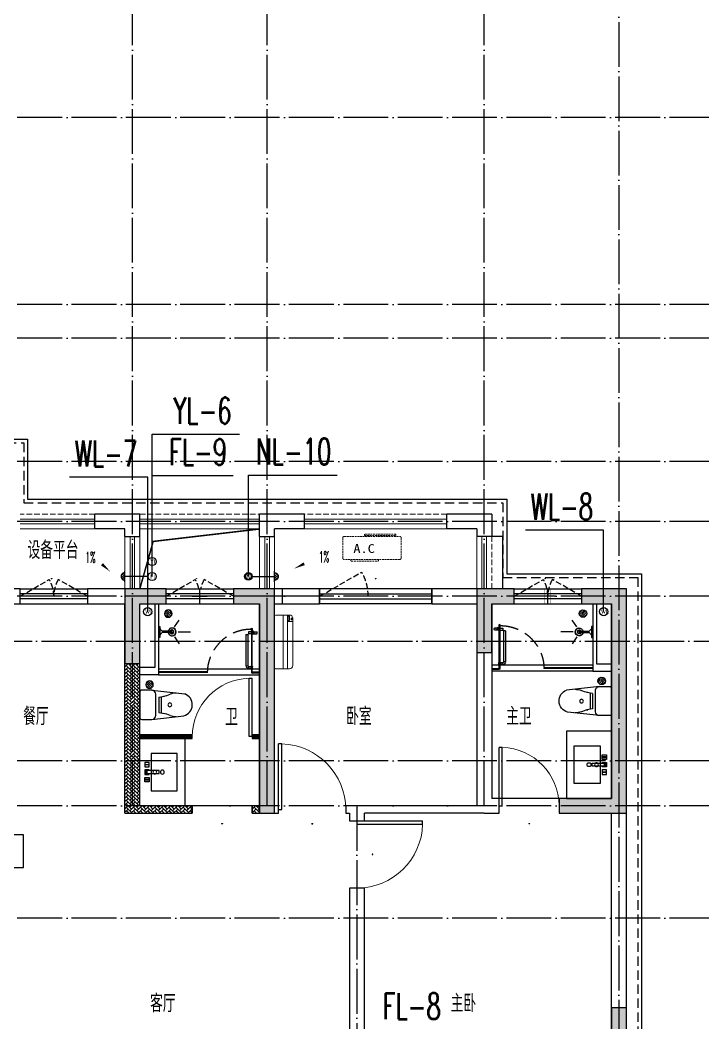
# Model space of a CAD drawing. Extents: x 27938 to 1507990, y 110129 to 923079.
# Drawn here: x 869917 to 879038, y 598848 to 612250 of the extents above; entities that cross this region are included whole.
import ezdxf

# ---------------------------------------------------------------- set-up
doc = ezdxf.new("R2010")
doc.units = 0
doc.header["$LTSCALE"] = 1000
doc.header["$MEASUREMENT"] = 0
for name, pattern in [('DASH', [0.35, 0.25, -0.1]), ('DOTE', [2.42, 2, -0.2, 0.02, -0.2]), ('HIDDEN', [0.375, 0.25, -0.125])]:
    doc.linetypes.add(name, pattern=pattern)
for name, color, linetype in [('COLUMN', 9, 'Continuous'), ('CURTWALL', 4, 'Continuous'), ('DIM_凝结', 150, 'Continuous'), ('DIM_废水', 31, 'Continuous'), ('DIM_污水', 2, 'Continuous'), ('DIM_雨水', 4, 'Continuous'), ('DOTE', 1, 'Continuous'), ('EQUIP_污水', 7, 'Continuous'), ('IP-bath&kitchen-JOHNSON', 4, 'Continuous'), ('LVTRY', 6, 'Continuous'), ('P-bath&kitchen-JOHNSON', 4, 'Continuous'), ('PUB_HATCH', 8, 'Continuous'), ('PUB_TEXT', 4, 'Continuous'), ('VPIPE-中水', 122, 'Continuous'), ('VPIPE-凝结', 150, 'N'), ('VPIPE-废水', 31, 'Continuous'), ('VPIPE-污水', 2, 'W'), ('VPIPE-雨水', 4, 'Y'), ('WALL', 9, 'Continuous'), ('WINDOW', 4, 'Continuous'), ('WINDOW_TEXT', 7, 'Continuous'), ('保温', 6, 'Continuous'), ('机电标识类', 1, 'Continuous'), ('看线', 251, 'Continuous')]:
    doc.layers.add(name, color=color, linetype=linetype)
for name, color, linetype, lineweight in [('平面-排水沟', 86, 'Continuous', 15), ('平面-栏杆', 135, 'Continuous', 15), ('平面-看线', 45, 'Continuous', 15), ('平面-空调室内机', 176, 'Continuous', 9), ('平面-空调预留孔', 173, 'Continuous', 15), ('空调', 76, 'Continuous', 13)]:
    doc.layers.add(name, color=color, linetype=linetype, lineweight=lineweight)
doc.styles.add('_TCH_DIM', font='SIMPLEX.shx', dxfattribs={"width": 0.7, "bigfont": 'GBCBIG.shx'})
doc.styles.add('_TCH_WINDOW', font='SIMPLEX.shx', dxfattribs={"width": 0.7, "height": 3.5, "bigfont": 'GBCBIG.shx'})
doc.styles.add('_TWT_SERIAL', font='SIMPLEX', dxfattribs={"width": 0.8, "height": 3.5, "bigfont": 'HZTXT'})
doc.styles.get("Standard").update_dxf_attribs({"font": 'gbenor.shx', "bigfont": 'gbcbig.shx'})
doc.styles.add('黑体', font='simhei.ttf')
doc.linetypes.add('N', pattern='A,3,-0.2,["N",Standard,S=0.25,R=0,X=-0.1,Y=-0.115],-0.2', length=3.4)
doc.linetypes.add('W', pattern='A,3,-0.2,["W",Standard,S=0.25,R=0,X=-0.1,Y=-0.115],-0.2', length=3.4)
doc.linetypes.add('Y', pattern='A,3,-0.2,["Y",Standard,S=0.25,R=0,X=-0.1,Y=-0.115],-0.2', length=3.4)
pattern_1 = [(45, (0, 0), (0, 47.4157523), [100.584, -33.528]), (135, (23.708, 23.708), (3e-15, 47.4157523), [100.584, -33.528])]
pattern_2 = [(90, (0, 0), (-16.49778, 1e-15), [9.525, -19.05]), (210, (0, 0), (8.24889, -14.2874966), [9.525, -19.05]), (150, (6e-16, 9.525), (-8.24889, -14.2874966), [9.525, -19.05])]

# ---------------------------------------------------------------- blocks, each defined once
blk = doc.blocks.new('rrrrrrrrrrrra')
at = {"color": 0}
for p, q in [((-112, 459), (-112, 324)), ((253, 484), (-87, 484)), ((278, 324), (278, 459)), ((-112, 324), (-64, -103)), ((-59, 271), (224, 271)), ((278, 324), (228, -116)), ((-21, 232), (-34, 154)), ((191, 200), (-26, 200)), ((186, 232), (-21, 232)), ((186, 232), (199, 154))]:
    blk.add_line(p, q, dxfattribs=at)
for centre, radius, start, end in [((-87, 459), 25, 90, 180), ((253, 459), 25, 0, 90), ((-59, 324), 53.3, 180, 270), ((224, 324), 53.3, 270, 0), ((-323, 210), 294, 333.5369, 351.4828), ((488, 210), 294, 188.5172, 206.4631), ((149, -3), 224, 158.5202, 180), ((16, -3), 224, 0, 21.4798), ((84, -64), 153, 195.0773, 340.1181)]:
    blk.add_arc(centre, radius, start, end, dxfattribs=at)
blk = doc.blocks.new('A$C1E0F638F')
at = {"color": 0}
for points in [[(500, 435), (500, 85), (0, 85), (0, 435)], [(270, 30), (230, 30), (230, 195), (270, 195)], [(120, 0), (180, 0), (180, 60), (120, 60)], [(147, 55), (153, 55), (153, 5), (147, 5)], [(230, 30), (270, 30), (270, 10), (230, 10)], [(380, 0), (320, 0), (320, 60), (380, 60)], [(353, 55), (347, 55), (347, 5), (353, 5)]]:
    blk.add_lwpolyline(points, close=True, dxfattribs=at)
blk.add_lwpolyline([(270, 60), (280, 60), (280, 0), (220, 0), (220, 60), (230, 60)], dxfattribs=at)
blk.add_circle((250, 236), 26, dxfattribs=at)
blk = doc.blocks.new('$lvtry$00000171')
at = {"color": 0}
for p, q in [((-74, 11), (-11, 74)), ((-70, -27), (27, 70)), ((-53, -53), (53, 53)), ((-27, -70), (70, 27)), ((11, -74), (74, -11))]:
    blk.add_line(p, q, dxfattribs=at)
blk.add_circle((0, 0), 75, dxfattribs=at)
blk.add_point((0, 0), dxfattribs=at)
blk = doc.blocks.new('135')
blk.add_hatch(color=0).paths.add_polyline_path([(5, 2), (4, -1), (-5, 2), (-4, 5)])
at = {"color": 0}
for p, q in [((-6, 19), (-3, 19)), ((-3, 19), (-6, 19)), ((-6, 3), (5, -2)), ((-6, 3), (-5, 3)), ((-5, 11), (-5, 31)), ((5, 11), (-5, 11)), ((5, 10), (-5, 10)), ((-5, 3), (-4, 6)), ((-4, 6), (5, 2)), ((0, 0), (0, 39)), ((6, 19), (3, 19)), ((3, 19), (6, 19)), ((4, -1), (5, 2)), ((5, 11), (5, 32)), ((4, -1), (6, -2))]:
    blk.add_line(p, q, dxfattribs=at)
for centre, radius, start, end in [((6, 16), 13.5, 151.0147, 204.8403), ((13, 4), 20.5, 163.0924, 182.0012), ((-6, 4), 1, 184.2275, 248.4661), ((-5, 22), 0.5, 335.7643, 151.0147), ((4, 18), 9.42, 155.7643, 171.9773), ((9, 15), 14.6, 166.278, 198.0953), ((14, 4), 19.5, 163.7443, 182.5269), ((-5, 3), 0.5, 181.9385, 247.2597), ((5, 22), 0.5, 29.8425, 204.574), ((-6, 17), 11.7, 10.475, 24.574), ((-6, 15), 12.4, 338.6449, 16.0476), ((29, 7), 24, 172.9439, 199.2318), ((-6, 16), 13.4, 334.9111, 29.8425), ((26, 6), 20.6, 169.1454, 199.9526), ((6, -1), 1.17, 247.4597, 19.9526), ((6, -1), 0.5, 247.4597, 19.2318)]:
    blk.add_arc(centre, radius, start, end, dxfattribs=at)
blk.add_open_spline([(-5, 31), (-4, 31), (-2, 33), (1, 29), (3, 31), (5, 32)], degree=3, knots=[0, 0, 0, 0, 3.066329, 6.218313, 11.124135, 11.124135, 11.124135, 11.124135], dxfattribs=at)
blk = doc.blocks.new('SDFAWERAWER')
at = {"layer": 'LVTRY', "color": 0}
for p, q in [((593941, -1242210), (593784, -1242595)), ((593965, -1242220), (593807, -1242604)), ((593941, -1242210), (593965, -1242220)), ((593988, -1242191), (593978, -1242214)), ((594007, -1242226), (593978, -1242214)), ((594017, -1242203), (593988, -1242191)), ((594016, -1242220), (594027, -1242193)), ((594016, -1242220), (594022, -1242223)), ((594026, -1242204), (594018, -1242222)), ((594018, -1242222), (594021, -1242220)), ((594025, -1242211), (594021, -1242220)), ((594023, -1242221), (594022, -1242223)), ((594022, -1242223), (594024, -1242222)), ((594023, -1242211), (594030, -1242194)), ((594024, -1242221), (594024, -1242222)), ((594025, -1242211), (594031, -1242197)), ((594027, -1242193), (594033, -1242195)), ((594028, -1242234), (594078, -1242255)), ((594030, -1242194), (594031, -1242197)), ((594032, -1242197), (594033, -1242195)), ((594033, -1242195), (594034, -1242197)), ((594034, -1242198), (594034, -1242197)), ((594047, -1242201), (594036, -1242229)), ((594036, -1242229), (594039, -1242230)), ((594037, -1242211), (594088, -1242232)), ((594039, -1242230), (594045, -1242214)), ((594039, -1242230), (594042, -1242228)), ((594042, -1242228), (594051, -1242205)), ((594050, -1242202), (594043, -1242218)), ((594047, -1242201), (594050, -1242202)), ((594050, -1242202), (594051, -1242205)), ((594057, -1242246), (594067, -1242223)), ((593784, -1242595), (593807, -1242604)), ((593803, -1242641), (593813, -1242618)), ((593803, -1242641), (593833, -1242653)), ((593813, -1242618), (593842, -1242630)), ((593842, -1242630), (593833, -1242653)), ((593845, -1242629), (593834, -1242656)), ((593848, -1242630), (593836, -1242657)), ((593845, -1242629), (593842, -1242630)), ((593848, -1242630), (593845, -1242629)), ((593847, -1242662), (593858, -1242634)), ((593850, -1242663), (593861, -1242635)), ((593852, -1242662), (593862, -1242637)), ((593858, -1242634), (593861, -1242635)), ((593861, -1242635), (593862, -1242637)), ((593834, -1242656), (593833, -1242653)), ((593836, -1242657), (593834, -1242656)), ((593847, -1242662), (593850, -1242663))]:
    blk.add_line(p, q, dxfattribs=at)
blk.add_lwpolyline([(593823, -1242717), (594046, -1242174), (594037, -1242170), (593814, -1242713)], close=True, dxfattribs=at)
blk.add_arc((594075, -1242240), 15.3, 281.7932, 33.7019, dxfattribs=at)
for centre, major_axis, start_param, end_param in [((593974, -1242224), (3.93, 9.6), 0, 1.570796), ((593817, -1242608), (13.5, 33.1), 1.570796, 3.141593), ((593817, -1242608), (3.93, 9.6), 1.570796, 3.141593)]:
    blk.add_ellipse(centre, major_axis=major_axis, ratio=1, start_param=start_param, end_param=end_param, dxfattribs=at)
at = {"layer": 'P-bath&kitchen-JOHNSON', "color": 0, "linetype": 'DASH'}
blk.add_arc((593810, -1242714), 586, 67.5369, 157.1325, dxfattribs=at)
at = {"layer": 'LVTRY', "color": 8, "xscale": -1, "rotation": 157.7329157530927}
blk.add_blockref('135', (594045, -1242162), dxfattribs=at)
blk = doc.blocks.new('A$C5DCB2F21')
at = {"layer": 'IP-bath&kitchen-JOHNSON', "color": 0}
for p, q in [((-68, -213), (-158, -275)), ((0, -261), (0, -425)), ((68, -213), (158, -275))]:
    blk.add_line(p, q, dxfattribs=at)
for centre, major_axis, ratio, start_param, end_param in [((0, -179), (-51, 0), 0.990052, -1.36297, 4.504563), ((0, -178), (-26.8, 0), 0.994812, -1.167677, 4.309269)]:
    blk.add_ellipse(centre, major_axis=major_axis, ratio=ratio, start_param=start_param, end_param=end_param, dxfattribs=at)
at = {"layer": 'LVTRY', "color": 0}
for p, q in [((74, 0), (-74, 0)), ((-10, -174), (-10, -49)), ((11, -174), (11, -49))]:
    blk.add_line(p, q, dxfattribs=at)
blk.add_lwpolyline([(74, 0), (74, -16), (-74, -16), (-74, 0)], dxfattribs=at)
for points in [[(-26, -31, -0.364142), (-38, -16, -0.020495)], [(-10, -49, 0.214893), (-26, -31, 7.649644)], [(11, -49, -0.21439), (26, -31, -7.649644)], [(26, -31, 0.364142), (38, -16, 0.020495)]]:
    blk.add_lwpolyline(points, format="xyb", dxfattribs=at)
blk.add_arc((0, -174), 10.5, 180, 0, dxfattribs=at)
for centre, major_axis, ratio, start_param, end_param in [((0, -181), (53.6, 0), 0.987577, 1.76809, 7.656688), ((-12, -165), (0, 1.43), 0.85, -1.570796, 4.712389), ((-12, -189), (0, 1.43), 0.85, 4.712389, 10.995574), ((12, -165), (0, 1.43), 0.85, 4.712389, 10.995574), ((12, -189), (0, 1.43), 0.85, 4.712389, 10.995574)]:
    blk.add_ellipse(centre, major_axis=major_axis, ratio=ratio, start_param=start_param, end_param=end_param, dxfattribs=at)
blk = doc.blocks.new('GDGDRGDGRD')
at = {"layer": 'IP-bath&kitchen-JOHNSON', "color": 0}
for p, q in [((490533, 524228), (491883, 524228)), ((490533, 524193), (491183, 524193)), ((490533, 524183), (491183, 524183)), ((491183, 524183), (491183, 524193)), ((491883, 524183), (491783, 524183)), ((491783, 524173), (491783, 524183)), ((491883, 524173), (491783, 524173)), ((490533, 524148), (491883, 524148))]:
    blk.add_line(p, q, dxfattribs=at)
for points in [[(490533, 525048), (490533, 524148), (490283, 524148)], [(490483, 525048), (490483, 524248), (490283, 524248)]]:
    blk.add_lwpolyline(points, dxfattribs=at)
at = {"layer": 'LVTRY', "color": 0}
blk.add_lwpolyline([(490883, 522448), (490283, 522448), (490283, 523348), (490883, 523348)], close=True, dxfattribs=at)
at = {"layer": 'IP-bath&kitchen-JOHNSON', "color": 8}
for name, p, rotation in [('A$C5DCB2F21', (490533, 524673), 90.008488524447), ('SDFAWERAWER', (-528536, 1449334), 22.25976934310711)]:
    blk.add_blockref(name, p, dxfattribs=dict(at, rotation=rotation))
at = {"layer": 'LVTRY', "color": 8, "xscale": -0.6666666667107826, "yscale": 0.6666666667107826}
for p in [(490663, 524918), (490413, 524018)]:
    blk.add_blockref('$lvtry$00000171', p, dxfattribs=at)
at = {"layer": 'LVTRY', "color": 8, "extrusion": (0, 0, -1), "xscale": -1, "zscale": -1, "rotation": 270}
blk.add_blockref('rrrrrrrrrrrra', (-490766, 523666), dxfattribs=at)
at = {"layer": 'LVTRY', "color": 8, "xscale": -1, "rotation": 270}
blk.add_blockref('A$C1E0F638F', (490347, 522649), dxfattribs=at)
blk = doc.blocks.new('GFDGFSDFGD')
at = {"layer": 'PUB_HATCH'}
for points in [[(464567, 373024), (464017, 373024), (464017, 372024), (464217, 372024), (464217, 372824), (464567, 372824)], [(465467, 373024), (465467, 372824), (465817, 372824), (465817, 370024), (466017, 370024), (466017, 373024)], [(469217, 373024), (468717, 373024), (468717, 372174), (468917, 372174), (468917, 372824), (469217, 372824)], [(470117, 373024), (470117, 372824), (470517, 372824), (470517, 370224), (469817, 370224), (469817, 370024), (470717, 370024), (470717, 373024)], [(470717, 367424), (470517, 367424), (470517, 365524), (470717, 365524)]]:
    blk.add_hatch(color=0, dxfattribs=at).paths.add_polyline_path(points)
at = {"layer": 'COLUMN', "color": 0}
for p, q in [((464567, 373024), (464017, 373024)), ((464017, 373024), (464017, 372024)), ((464567, 372824), (464567, 373024)), ((465467, 373024), (465467, 372824)), ((466017, 373024), (465467, 373024)), ((466017, 370024), (466017, 373024)), ((469217, 373024), (468717, 373024)), ((468717, 373024), (468717, 372174)), ((469217, 372824), (469217, 373024)), ((470117, 373024), (470117, 372824)), ((470717, 373024), (470117, 373024)), ((470717, 370024), (470717, 373024)), ((464217, 372024), (464217, 372824)), ((464217, 372824), (464567, 372824)), ((465467, 372824), (465817, 372824)), ((465817, 372824), (465817, 370024)), ((468917, 372174), (468917, 372824)), ((468917, 372824), (469217, 372824)), ((470117, 372824), (470517, 372824)), ((470517, 372824), (470517, 370224)), ((468717, 372174), (468917, 372174)), ((464017, 372024), (464217, 372024)), ((470517, 370224), (469817, 370224)), ((469817, 370224), (469817, 370024)), ((465817, 370024), (466017, 370024)), ((469817, 370024), (470717, 370024)), ((470717, 367424), (470517, 367424)), ((470517, 367424), (470517, 365524)), ((470717, 365524), (470717, 367424))]:
    blk.add_line(p, q, dxfattribs=at)
blk = doc.blocks.new('GDFGDGRD')
at = {"layer": '保温', "linetype": 'ByBlock', "ltscale": 10}
h = blk.add_hatch(dxfattribs=at)
h.set_pattern_fill('AR-HBONE', color=251, scale=55)
h.set_pattern_definition(pattern_1)
h.paths.add_polyline_path([(431617, 372724), (431817, 372724), (431817, 373474), (431617, 373474)])
h = blk.add_hatch(dxfattribs=at)
h.set_pattern_fill('AR-HBONE', color=251, scale=55)
h.set_pattern_definition(pattern_1)
h.paths.add_polyline_path([(434617, 372724), (434417, 372724), (434416, 373474), (434616, 373474)])
h = blk.add_hatch(dxfattribs=at)
h.set_pattern_fill('AR-HBONE', color=251, scale=55)
h.set_pattern_definition(pattern_1)
h.paths.add_polyline_path([(428967, 372824), (428967, 373024), (428917, 373024), (428917, 372824)])
h = blk.add_hatch(dxfattribs=at)
h.set_pattern_fill('AR-HBONE', color=251, scale=55)
h.set_pattern_definition(pattern_1)
h.paths.add_polyline_path([(429817, 372824), (429817, 373024), (429767, 373024), (429767, 372824)])
h = blk.add_hatch(dxfattribs=at)
h.set_pattern_fill('AR-HBONE', color=251, scale=55)
h.set_pattern_definition(pattern_1)
h.paths.add_polyline_path([(430018, 372424), (430017, 373024), (429817, 373024), (429818, 372424)])
h = blk.add_hatch(dxfattribs=at)
h.set_pattern_fill('AR-HBONE', color=251, scale=55)
h.set_pattern_definition(pattern_1)
h.paths.add_polyline_path([(436215, 372424), (436217, 373024), (436417, 373024), (436415, 372424)])
h = blk.add_hatch(dxfattribs=at)
h.set_pattern_fill('AR-HBONE', color=251, scale=55)
h.set_pattern_definition(pattern_1)
h.paths.add_polyline_path([(436417, 372824), (436417, 373024), (436467, 373024), (436467, 372824)])
h = blk.add_hatch(dxfattribs=at)
h.set_pattern_fill('AR-HBONE', color=251, scale=55)
h.set_pattern_definition(pattern_1)
h.paths.add_polyline_path([(437267, 372824), (437267, 373024), (437317, 373024), (437317, 372824)])
at = {"layer": '保温', "linetype": 'Continuous', "ltscale": 10}
h = blk.add_hatch(dxfattribs=at)
h.set_pattern_fill('HEX', color=251, scale=10, angle=90, style=0)
h.set_pattern_definition(pattern_2)
h.paths.add_polyline_path([(431317, 372074), (431517, 372074), (431517, 372224), (431317, 372224)])
h = blk.add_hatch(dxfattribs=at)
h.set_pattern_fill('HEX', color=251, scale=10, angle=90, style=0)
h.set_pattern_definition(pattern_2)
h.paths.add_polyline_path([(434917, 372074), (434717, 372074), (434716, 372224), (434916, 372224)])
at = {"layer": '保温', "linetype": 'ByBlock', "ltscale": 10}
h = blk.add_hatch(dxfattribs=at)
h.set_pattern_fill('AR-HBONE', color=251, scale=55)
h.set_pattern_definition(pattern_1)
h.paths.add_polyline_path([(427217, 370024), (427217, 372024), (427017, 372024), (427017, 370024)])
h = blk.add_hatch(dxfattribs=at)
h.set_pattern_fill('AR-HBONE', color=251, scale=55)
h.set_pattern_definition(pattern_1)
h.paths.add_polyline_path([(439017, 370024), (439017, 372024), (439217, 372024), (439217, 370024)])
at = {"layer": '保温', "linetype": 'Continuous', "ltscale": 10}
h = blk.add_hatch(dxfattribs=at)
h.set_pattern_fill('HEX', color=251, scale=10, angle=90, style=0)
h.set_pattern_definition(pattern_2)
h.paths.add_polyline_path([(431317, 370824), (431517, 370824), (431517, 370974), (431317, 370974)])
h = blk.add_hatch(dxfattribs=at)
h.set_pattern_fill('HEX', color=251, scale=10, angle=90, style=0)
h.set_pattern_definition(pattern_2)
h.paths.add_polyline_path([(434917, 370824), (434717, 370824), (434716, 370974), (434916, 370974)])
at = {"layer": '保温', "linetype": 'ByBlock', "ltscale": 10}
h = blk.add_hatch(dxfattribs=at)
h.set_pattern_fill('AR-HBONE', color=251, scale=55)
h.set_pattern_definition(pattern_1)
h.paths.add_polyline_path([(443916, 370024), (443916, 370224), (444016, 370224), (444016, 370024)])
h = blk.add_hatch(dxfattribs=at)
h.set_pattern_fill('AR-HBONE', color=251, scale=55)
h.set_pattern_definition(pattern_1)
h.paths.add_polyline_path([(425517, 370024), (425517, 370124), (425417, 370124), (425417, 370024)])
h = blk.add_hatch(dxfattribs=at)
h.set_pattern_fill('AR-HBONE', color=251, scale=55)
h.set_pattern_definition(pattern_1)
h.paths.add_polyline_path([(427017, 370024), (427017, 370124), (426317, 370124), (426317, 370024)])
h = blk.add_hatch(dxfattribs=at)
h.set_pattern_fill('AR-HBONE', color=251, scale=55)
h.set_pattern_definition(pattern_1)
h.paths.add_polyline_path([(439217, 370024), (439217, 370124), (439917, 370124), (439917, 370024)])
h = blk.add_hatch(dxfattribs=at)
h.set_pattern_fill('AR-HBONE', color=251, scale=55)
h.set_pattern_definition(pattern_1)
h.paths.add_polyline_path([(440717, 370024), (440717, 370124), (440817, 370124), (440817, 370024)])
at = {"layer": '保温', "linetype": 'Continuous', "ltscale": 10}
h = blk.add_hatch(dxfattribs=at)
h.set_pattern_fill('HEX', color=251, scale=10, angle=90, style=0)
h.set_pattern_definition([(90, (-70765.891, -151624.736), (-16.49778, 1e-15), [9.525, -19.05]), (210, (-70765.891, -151624.736), (8.24889, -14.2874966), [9.525, -19.05]), (150, (-70765.891, -151615.211), (-8.24889, -14.2874966), [9.525, -19.05])])
h.paths.add_polyline_path([(434067, 368524), (434067, 368724), (432167, 368724), (432167, 368524)])
h = blk.add_hatch(dxfattribs=at)
h.set_pattern_fill('HEX', color=251, scale=10, angle=90, style=0)
h.set_pattern_definition([(90, (-70765.891, -152124.736), (-16.49778, 1e-15), [9.525, -19.05]), (210, (-70765.891, -152124.736), (8.24889, -14.2874966), [9.525, -19.05]), (150, (-70765.891, -152115.211), (-8.24889, -14.2874966), [9.525, -19.05])])
h.paths.add_polyline_path([(433017, 363924), (433217, 363924), (433217, 368524), (433017, 368524)])
at = {"layer": '保温', "color": 251, "linetype": 'ByBlock', "ltscale": 10}
for p, q in [((428917, 373024), (428917, 372824)), ((437317, 373024), (437317, 372824)), ((433017, 363924), (433217, 363924))]:
    blk.add_line(p, q, dxfattribs=at)
blk = doc.blocks.new('A$C001338C2')
for p, q in [((0, 249), (0, 22)), ((845, 304), (55, 304)), ((109, 215), (109, 304)), ((900, 22), (900, 249)), ((22, 0), (878, 0))]:
    blk.add_line(p, q)
at = {"lineweight": 5}
for p, q in [((900, 215), (0, 215)), ((900, 143), (0, 143))]:
    blk.add_line(p, q, dxfattribs=at)
for points in [[(89, 226), (22, 226, -0.414214), (17, 232), (17, 243, -0.414214), (22, 249), (89, 249, -0.414214), (95, 243), (95, 232, -0.414214)], [(73, 275), (57, 275, -0.414214), (51, 281), (51, 283, -0.414214), (57, 289), (73, 289, -0.414214), (79, 283), (79, 281, -0.414214)]]:
    blk.add_lwpolyline(points, format="xyb", close=True)
for centre, radius, start, end in [((55, 249), 55, 90, 180), ((845, 249), 55, 360, 90), ((22, 22), 22, 180, 270), ((878, 22), 22, 270, 360)]:
    blk.add_arc(centre, radius, start, end)
blk = doc.blocks.new('dongkong')
blk.add_wipeout([(-603756, 210771), (-603756, 210571), (-603836, 210571), (-603836, 210771)])
at = {"layer": '机电标识类', "color": 250, "linetype": 'DASH', "ltscale": 400}
for p, q in [((-603796, 210771), (-603796, 210571)), ((-603896, 210671), (-603696, 210671))]:
    blk.add_line(p, q, dxfattribs=at)
at = {"layer": '空调', "color": 6, "linetype": 'DASH', "const_width": 2}
blk.add_lwpolyline([(-603756, 210771), (-603756, 210571), (-603836, 210571), (-603836, 210771)], close=True, dxfattribs=at)
blk = doc.blocks.new('$TCHSYS$DOOR2D')
for p, q in [((0.45, 0.975), (0.5, 0.975)), ((0.45, 0), (0.45, 0.975)), ((0.5, 0), (0.5, 0.975)), ((0.5, 0), (0.45, 0))]:
    blk.add_line(p, q)
at = {"lineweight": 13}
blk.add_arc((0.475, 0), 0.975, 91.4693, 180, dxfattribs=at)
blk = doc.blocks.new('DSGDFGF')
at = {"layer": 'CURTWALL', "color": 0}
for p, q in [((676992, 342105), (676292, 342105)), ((676292, 342105), (676292, 342055)), ((676292, 342089), (676992, 342089)), ((676292, 342072), (676992, 342072)), ((676292, 342055), (676992, 342055)), ((676992, 342055), (676992, 342105)), ((677892, 342105), (677792, 342105)), ((677792, 342105), (677792, 342055)), ((677792, 342089), (677892, 342089)), ((677792, 342072), (677892, 342072)), ((677792, 342055), (677892, 342055)), ((677892, 342055), (677892, 342105))]:
    blk.add_line(p, q, dxfattribs=at)
at = {"layer": 'IP-bath&kitchen-JOHNSON', "color": 0}
for p, q in [((676542, 342985), (677892, 342985)), ((676542, 342950), (677192, 342950)), ((676542, 342940), (677192, 342940)), ((676542, 342905), (677892, 342905)), ((677192, 342940), (677192, 342950)), ((677892, 342940), (677792, 342940)), ((677792, 342930), (677792, 342940)), ((677892, 342930), (677792, 342930))]:
    blk.add_line(p, q, dxfattribs=at)
for points in [[(676542, 343855), (676542, 342905), (676292, 342905)], [(676492, 343855), (676492, 343005), (676292, 343005)]]:
    blk.add_lwpolyline(points, dxfattribs=at)
at = {"layer": 'LVTRY', "color": 0}
blk.add_lwpolyline([(676892, 341155), (676292, 341155), (676292, 342055), (676892, 342055)], close=True, dxfattribs=at)
at = {"layer": 'CURTWALL', "color": 0, "xscale": 800, "yscale": 800, "zscale": 50, "rotation": 5.54452612062199e-09}
blk.add_blockref('$TCHSYS$DOOR2D', (677392, 342080), dxfattribs=at)
at = {"layer": 'IP-bath&kitchen-JOHNSON', "color": 8}
for name, p, rotation in [('A$C5DCB2F21', (676542, 343480), 90.00848852444699), ('SDFAWERAWER', (-342526, 1268091), 22.25976934310714)]:
    blk.add_blockref(name, p, dxfattribs=dict(at, rotation=rotation))
at = {"layer": 'LVTRY', "color": 8, "xscale": -0.6666666667107826, "yscale": 0.6666666667107826}
for p in [(676672, 343725), (676422, 342775)]:
    blk.add_blockref('$lvtry$00000171', p, dxfattribs=at)
at = {"layer": 'LVTRY', "color": 8, "extrusion": (0, 0, -1), "xscale": -1, "zscale": -1, "rotation": 270}
blk.add_blockref('rrrrrrrrrrrra', (-676776, 342423), dxfattribs=at)
at = {"layer": 'LVTRY', "color": 8, "xscale": -1, "rotation": 270}
blk.add_blockref('A$C1E0F638F', (676357, 341356), dxfattribs=at)
blk = doc.blocks.new('gsergvr')
at = {"layer": '平面-空调预留孔', "linetype": 'DASH', "ltscale": 0.1}
for p, q in [((34075, 17176), (34075, 17166)), ((34085, 17156), (34438, 17156)), ((34448, 17166), (34448, 17176))]:
    blk.add_line(p, q, dxfattribs=at)
blk.add_lwpolyline([(34729, 17176), (33989, 17176, -0.414214), (33969, 17196), (33969, 17466, -0.414214), (33989, 17486), (34729, 17486, -0.414214), (34749, 17466), (34749, 17196, -0.414214)], format="xyb", close=True, dxfattribs=at)
blk.add_lwpolyline([(34679, 17515), (34260, 17515), (34260, 17500), (34679, 17500)], close=True, dxfattribs=at)
for centre, start, end in [((34085, 17166), 180, 270), ((34438, 17166), 270, 0)]:
    blk.add_arc(centre, 10, start, end, dxfattribs=at)
at = {"layer": '平面-空调预留孔', "color": 251, "linetype": 'DASH', "ltscale": 0.1, "true_color": 0x636466, "style": '黑体', "width": 1.2}
blk.add_text('A.C', height=117, dxfattribs=at).set_placement((34111, 17265))
blk = doc.blocks.new('rtyryrtyeeretee')
at = {"layer": '平面-空调预留孔'}
blk.add_blockref('gsergvr', (635673, 326706), dxfattribs=at)
blk = doc.blocks.new('A$C7A951E79')
at = {"layer": 'LVTRY'}
for p, q in [((-7, 49), (-49, 7)), ((0, 28), (-47, -18)), ((0, 0), (-35, -35)), ((0, -71), (0, 71)), ((0, -28), (-18, -47))]:
    blk.add_line(p, q, dxfattribs=at)
blk.add_arc((0, 0), 49.9, 89.9757, 269.9757, dxfattribs=at)
blk.add_point((0, 0), dxfattribs=at)
blk = doc.blocks.new('A$C42425DA4')
blk.add_blockref('A$C7A951E79', (38800, 0))
at = {"xscale": -1}
blk.add_blockref('A$C7A951E79', (40800, 0), dxfattribs=at)
blk = doc.blocks.new('$DorLib2D$00000001')
at = {"color": 0}
for p, q in [((0.45, 0.975), (0.5, 0.975)), ((0.45, 0), (0.45, 0.975)), ((0.5, 0), (0.5, 0.975)), ((0.5, 0), (0.45, 0))]:
    blk.add_line(p, q, dxfattribs=at)
at = {"color": 0, "lineweight": 13}
blk.add_arc((0.475, 0), 0.975, 91.4693, 180, dxfattribs=at)
blk = doc.blocks.new('$WINLIB2D$00000001')
at = {"color": 0}
for points in [[(-0.5, 0.5), (-0.5, -0.5)], [(-0.5, 0.5), (0.5, 0.5)], [(0.5, -0.5), (0.5, 0.5)], [(0.5, 0.1667), (-0.5, 0.1667)], [(0.5, -0.1667), (-0.5, -0.1667)], [(-0.5, -0.5), (0.5, -0.5)]]:
    blk.add_lwpolyline(points, dxfattribs=at)
blk = doc.blocks.new('$TwtSys$00000147')
blk.add_circle((0, 0, 0), 25)

msp = doc.modelspace()

# ---------------------------------------------------------------- linework, layer by layer
at = {"color": 8}
msp.add_lwpolyline([(869963.6, 601361.9), (868957.6, 601361.9), (868957.6, 600925.9), (869963.6, 600925.9)], close=True, dxfattribs=at)
at = {"layer": 'DIM_凝结'}
for p, q in [((872966.6, 604814.4), (872966.6, 606169.3)), ((872966.6, 606169.3), (874150.7, 606169.3))]:
    msp.add_line(p, q, dxfattribs=at)
at = {"layer": 'DIM_废水'}
for p, q in [((871681.6, 604813.8), (871681.6, 606162.2)), ((871681.6, 606162.2), (872764.4, 606162.2))]:
    msp.add_line(p, q, dxfattribs=at)
at = {"layer": 'DIM_污水'}
for p, q in [((871621.8, 606142.7), (870576.2, 606142.7)), ((871621.8, 604343.8), (871621.8, 606142.7)), ((877711.5, 605431.4), (876666, 605431.4)), ((877711.5, 604343.8), (877711.5, 605431.4))]:
    msp.add_line(p, q, dxfattribs=at)
at = {"layer": 'DIM_雨水'}
for p, q in [((871681.6, 605013.8), (871681.6, 606715)), ((871681.6, 606715), (872845.6, 606715))]:
    msp.add_line(p, q, dxfattribs=at)
at = {"layer": 'DOTE', "color": 169, "linetype": 'DOTE', "ltscale": 0.3}
for p, q in [((871416.6, 601748.8), (871416.6, 612948.8)), ((873216.6, 601748.8), (873216.6, 612948.8)), ((876116.6, 601748.8), (876116.6, 612948.8)), ((877916.6, 612948.8), (877916.6, 593448.8)), ((879916.6, 610948.8), (825916.6, 610948.8)), ((879916.6, 608448.8), (825916.6, 608448.8)), ((879916.6, 607998.8), (825916.6, 607998.8)), ((879916.6, 606348.8), (825916.6, 606348.8)), ((879916.6, 605548.8), (825916.6, 605548.8)), ((825916.6, 603949.1), (879916.6, 603949.1)), ((879916.6, 602348.8), (825916.6, 602348.8)), ((879916.6, 601748.8), (825916.6, 601748.8)), ((874416.6, 601748.8), (874416.6, 593448.8)), ((879916.6, 600248.8), (825916.6, 600248.8))]:
    msp.add_line(p, q, dxfattribs=at)
at = {"layer": 'VPIPE-中水', "color": 8, "linetype": 'Continuous'}
for centre in [(871621.8, 604343.8), (877711.4, 604343.8)]:
    msp.add_circle(centre, 55, dxfattribs=at)
at = {"layer": 'VPIPE-凝结', "color": 8, "ltscale": 0.1}
for p, q in [((871626.6, 604814.4), (871316.8, 604814.4)), ((873006.6, 604814.4), (873316.8, 604814.4))]:
    msp.add_line(p, q, dxfattribs=at)
at = {"layer": 'VPIPE-凝结'}
msp.add_circle((872966.6, 604814.4), 50, dxfattribs=at)
at = {"layer": 'VPIPE-凝结', "color": 8}
msp.add_circle((872966.6, 604814.4), 40, dxfattribs=at)
at = {"layer": 'VPIPE-废水', "color": 8}
msp.add_circle((871681.6, 604813.8), 55, dxfattribs=at)
at = {"layer": 'VPIPE-废水'}
msp.add_circle((871681.6, 604813.8), 55, dxfattribs=at)
at = {"layer": 'VPIPE-污水'}
for centre in [(871621.8, 604343.8), (877711.5, 604343.8)]:
    msp.add_circle(centre, 55, dxfattribs=at)
at = {"layer": 'VPIPE-雨水', "color": 8}
msp.add_circle((871681.6, 605013.8), 55, dxfattribs=at)
at = {"layer": 'VPIPE-雨水'}
msp.add_circle((871681.6, 605013.8), 55, dxfattribs=at)
at = {"layer": 'WALL', "color": 8}
for p, q in [((871516.6, 605648.8), (870916.6, 605648.8)), ((870916.6, 605448.8), (870916.6, 605648.8)), ((871516.6, 605348.8), (871516.6, 605648.8)), ((873116.6, 605348.8), (873116.6, 605648.8)), ((873716.6, 605648.8), (873116.6, 605648.8)), ((873716.6, 605448.8), (873716.6, 605648.8)), ((876216.6, 605648.8), (875616.6, 605648.8)), ((875616.6, 605448.8), (875616.6, 605648.8)), ((876216.6, 605648.8), (876216.6, 605348.8)), ((871316.6, 605448.8), (870916.6, 605448.8)), ((871316.6, 605348.8), (871316.6, 605448.8)), ((873316.6, 605348.8), (873316.6, 605448.8)), ((873716.6, 605448.8), (873316.6, 605448.8)), ((876016.6, 605448.8), (875616.6, 605448.8)), ((876016.6, 605448.8), (876016.6, 605348.8)), ((871316.6, 605348.8), (871516.6, 605348.8)), ((873116.6, 605348.8), (873316.6, 605348.8)), ((876216.6, 605348.8), (876016.6, 605348.8)), ((869916.6, 604648.8), (869816.6, 604648.8)), ((869916.6, 604448.8), (869916.6, 604648.8)), ((871416.6, 604648.8), (870816.6, 604648.8)), ((870816.6, 604648.8), (870816.6, 604448.8)), ((871866.6, 604648.8), (871416.6, 604648.8)), ((871866.6, 604448.8), (871866.6, 604648.8)), ((873216.6, 604648.8), (872766.6, 604648.8)), ((872766.6, 604648.8), (872766.6, 604448.8)), ((873916.6, 604448.8), (873916.6, 604648.8)), ((876116.6, 604648.8), (875416.6, 604648.8)), ((875416.6, 604648.8), (875416.6, 604448.8)), ((876516.5, 604648.8), (876116.6, 604648.8)), ((876516.5, 604448.8), (876516.5, 604648.8)), ((878016.6, 604648.8), (877416.5, 604648.8)), ((877416.5, 604648.8), (877416.5, 604448.8)), ((878016.6, 601748.8), (878016.6, 604648.8)), ((869716.6, 604448.8), (869916.6, 604448.8)), ((870816.6, 604448.8), (871316.6, 604448.8)), ((871316.6, 601648.8), (871316.6, 604448.8)), ((871516.6, 601748.8), (871516.6, 604448.8)), ((871516.6, 604448.8), (871866.6, 604448.8)), ((872766.6, 604448.8), (873116.6, 604448.8)), ((873116.6, 601748.8), (873116.6, 604448.8)), ((875416.6, 604448.8), (876016.6, 604448.8)), ((876016.6, 604448.8), (876016.6, 601748.8)), ((876216.6, 604448.8), (876516.5, 604448.8)), ((876216.6, 604448.8), (876216.6, 601848.8)), ((877416.5, 604448.8), (877816.6, 604448.8)), ((877816.6, 601848.8), (877816.6, 604448.8)), ((876316.6, 601848.8), (876216.6, 601848.8)), ((876316.6, 601648.8), (876316.6, 601848.8)), ((877816.6, 601848.8), (877116.6, 601848.8)), ((877116.6, 601848.8), (877116.6, 601648.8)), ((871316.6, 601648.8), (872216.6, 601648.8)), ((872216.6, 601748.8), (871516.6, 601748.8)), ((872216.6, 601648.8), (872216.6, 601748.8)), ((873116.6, 601748.8), (873016.6, 601748.8)), ((873016.6, 601748.8), (873016.6, 601648.8)), ((873016.6, 601648.8), (873216.6, 601648.8)), ((873216.6, 601648.8), (873366.6, 601648.8)), ((873366.6, 601748.8), (873316.6, 601748.8)), ((873366.6, 601648.8), (873366.6, 601748.8)), ((874416.6, 601748.8), (874266.6, 601748.8)), ((874266.6, 601748.8), (874266.6, 601648.8)), ((874266.6, 601648.8), (874316.6, 601648.8)), ((874316.6, 601648.8), (874316.6, 601548.8)), ((876016.6, 601748.8), (874416.6, 601748.8)), ((876116.6, 601648.8), (874516.6, 601648.8)), ((874516.6, 601548.8), (874516.6, 601648.8)), ((876116.6, 601648.8), (876316.6, 601648.8)), ((877116.6, 601648.8), (877816.6, 601648.8)), ((877816.6, 596748.8), (877816.6, 601648.8)), ((878016.6, 596548.8), (878016.6, 601748.8)), ((874316.6, 601548.8), (874516.6, 601548.8)), ((874516.6, 600648.8), (874316.6, 600648.8)), ((874316.6, 600648.8), (874316.6, 597348.8)), ((874516.6, 597348.8), (874516.6, 600648.8))]:
    msp.add_line(p, q, dxfattribs=at)
at = {"layer": 'WINDOW', "color": 8}
for p, q in [((877116.6, 601848.8), (876316.6, 601848.8)), ((873016.6, 601748.8, 800), (872216.6, 601748.8, 800))]:
    msp.add_line(p, q, dxfattribs=at)
at = {"layer": 'WINDOW', "color": 8, "linetype": 'DASH'}
for p, q in [((872216.6, 601748.8), (872216.6, 601648.8)), ((873016.6, 601648.8), (873016.6, 601748.8))]:
    msp.add_line(p, q, dxfattribs=at)
at = {"layer": 'WINDOW', "color": 8, "linetype": 'DASH', "ltscale": 0.3}
for points in [[(873916.6, 604548.8), (874479.7, 604873.4, -0.1314846), (874566.6, 604548.8)], [(869916.6, 604548.8), (870306.3, 604773.7, -0.1316053), (870366.6, 604548.8)], [(870816.6, 604548.8), (870426.8, 604773.7, 0.1316053), (870366.6, 604548.8)], [(871866.5, 604548.8), (872256.2, 604773.7, -0.1316053), (872316.5, 604548.8)], [(872766.5, 604548.8), (872376.7, 604773.7, 0.1316053), (872316.5, 604548.8)]]:
    msp.add_lwpolyline(points, format="xyb", dxfattribs=at)
at = {"layer": '平面-排水沟', "color": 8}
for points in [[(870944.2, 605036.7, 0, 0, 0), (871122.6, 604877.1, 0, 40, 0), (871010.8, 604977.2, 0, 0, 0)], [(873862.7, 605055.6, 0, 0, 0), (873576.6, 604918.8, 0, 40, 0), (873712, 604983.5, 0, 0, 0)]]:
    msp.add_lwpolyline(points, format="xyseb", dxfattribs=at)
at = {"layer": '平面-栏杆', "color": 8}
for points in [[(869916.6, 605579), (870916.6, 605579.1)], [(869916.6, 605519), (870916.6, 605519.1)], [(871516.6, 605578.9), (873116.6, 605579.1)], [(871516.6, 605518.9), (873116.6, 605519.1)], [(873716.6, 605578.8), (875616.6, 605579.1)], [(873716.6, 605518.8), (875616.6, 605519.1)], [(871386.6, 605348.8), (871386.9, 604648.8)], [(871446.6, 605348.8), (871446.9, 604648.8)], [(873186.6, 605348.8), (873186.9, 604648.8)], [(873246.6, 605348.8), (873246.9, 604648.8)], [(876086.3, 605348.8), (876086.6, 604648.8)], [(876146.3, 605348.8), (876146.6, 604648.8)]]:
    msp.add_lwpolyline(points, dxfattribs=at)
at = {"layer": '平面-看线', "color": 8}
msp.add_line((871516.9, 604648.8), (871516.6, 605348.8), dxfattribs=at)
at = {"layer": '平面-看线', "color": 8, "linetype": 'DASH', "ltscale": 0.3}
msp.add_line((876216.6, 604648.8), (876216.3, 605348.8), dxfattribs=at)
for points in [[(870916.6, 605648.8), (869916.6, 605648.8)], [(871516.6, 605648.8), (873116.6, 605648.8)], [(875616.6, 605648.8), (873716.6, 605648.8)]]:
    msp.add_lwpolyline(points, dxfattribs=at)
at = {"layer": '平面-看线', "color": 8}
for points in [[(869916.6, 605448.8), (870916.6, 605448.8)], [(871516.6, 605448.8), (873116.6, 605448.8)], [(875616.6, 605448.8), (873716.6, 605448.8)], [(871316.6, 605348.8), (871316.9, 604648.8)], [(873116.6, 605348.8), (873116.9, 604648.8)], [(876016.3, 605348.8), (876016.6, 604648.8)]]:
    msp.add_lwpolyline(points, dxfattribs=at)
at = {"layer": '看线', "color": 8, "ltscale": 0.5}
msp.add_lwpolyline([(876366.3, 604648.8), (876366.3, 605348.8), (876216.3, 605348.8)], dxfattribs=at)

# ---------------------------------------------------------------- block references
at = {"color": 8}
for name, p in [('GFDGFSDFGD', (407300, 231625.1)), ('rtyryrtyeeretee', (204584.7, 261157.8)), ('A$C42425DA4', (832516.4, 604814.4))]:
    msp.add_blockref(name, p, dxfattribs=at)
at = {"color": 8, "xscale": -1}
for name, p in [('GDFGDGRD', (1298533.2, 231625.1)), ('GDGDRGDGRD', (1368098.9, 79400.3))]:
    msp.add_blockref(name, p, dxfattribs=at)
at = {"layer": 'EQUIP_污水', "yscale": -1, "rotation": 180}
for p in [(871916.6, 603098.7), (877416.6, 603148.8), (877616.5, 602298.8), (871716.6, 602198.8)]:
    msp.add_blockref('$TwtSys$00000147', p, dxfattribs=at)
at = {"layer": 'WINDOW', "color": 8}
ref = msp.add_blockref('$WINLIB2D$00000001', (870366.6, 604548.8), dxfattribs=dict(at, xscale=-900, yscale=200, zscale=-900, rotation=179.999999997536))
ref.add_attrib('A', 'C0914', (870332.8, 604784.2), dxfattribs={"layer": 'WINDOW_TEXT', "color": 8, "ltscale": 0.5, "height": 4.25, "rotation": 360, "style": '_TCH_WINDOW', "width": 0.494118})
ref = msp.add_blockref('$WINLIB2D$00000001', (874666.6, 604548.8), dxfattribs=dict(at, xscale=1500, yscale=200, zscale=1500, rotation=180.0000000030314))
ref.add_attrib('A', 'C1514b', (874661.3, 604784.2), dxfattribs={"layer": 'WINDOW_TEXT', "color": 8, "ltscale": 0.5, "height": 4.25, "rotation": 0, "style": '_TCH_WINDOW', "width": 0.494118})
ref = msp.add_blockref('$DorLib2D$00000001', (873816.6, 601698.8), dxfattribs=dict(at, xscale=900, yscale=-900, zscale=900, rotation=179.9999999967761))
ref.add_attrib('A', 'M0922', (873809.7, 601506.1), dxfattribs={"layer": 'WINDOW_TEXT', "color": 8, "ltscale": 0.5, "height": 5.95, "rotation": 360, "style": '_TCH_WINDOW', "width": 0.494118})
ref = msp.add_blockref('$DorLib2D$00000001', (876716.6, 601748.8), dxfattribs=dict(at, xscale=800, yscale=-800, zscale=800, rotation=179.9999999939821))
ref.add_attrib('A', 'M0822', (876709.7, 601508.3), dxfattribs={"layer": 'WINDOW_TEXT', "color": 8, "ltscale": 0.5, "height": 5.95, "rotation": 360, "style": '_TCH_WINDOW', "width": 0.494118})
ref = msp.add_blockref('$DorLib2D$00000001', (874416.6, 601098.8), dxfattribs=dict(at, xscale=900, yscale=-900, zscale=900, rotation=89.99999999870155))
ref.add_attrib('A', 'M0922', (874627.5, 601092), dxfattribs={"layer": 'WINDOW_TEXT', "color": 8, "ltscale": 0.5, "height": 5.95, "rotation": 90, "style": '_TCH_WINDOW', "width": 0.494118})
at = {"layer": '平面-空调预留孔', "color": 8, "xscale": 0.8000000000465648, "yscale": 0.8000000000465648, "zscale": 0.8000000000465648, "rotation": 270.0000002334302}
msp.add_blockref('A$C001338C2', (873316.6, 604299.1), dxfattribs=at)

# ---------------------------------------------------------------- texts
at = {"layer": 'DIM_凝结', "color": 7, "style": '_TWT_SERIAL', "width": 0.64}
msp.add_text('NL-10', height=350, dxfattribs=at).set_placement((873067.4, 606309.3))
at = {"layer": 'DIM_废水', "color": 7, "style": '_TWT_SERIAL', "width": 0.64}
for s, p in [('FL-9', (871905, 606302.2)), ('FL-8', (874759.4, 598896.4))]:
    msp.add_text(s, height=350, dxfattribs=at).set_placement(p)
at = {"layer": 'DIM_污水', "color": 7, "style": '_TWT_SERIAL', "width": 0.64}
for s, p in [('WL-7', (870646.2, 606282.7)), ('WL-8', (876736, 605571.4))]:
    msp.add_text(s, height=350, dxfattribs=at).set_placement(p)
at = {"layer": 'DIM_雨水', "color": 7, "style": '_TWT_SERIAL', "width": 0.64}
msp.add_text('YL-6', height=350, dxfattribs=at).set_placement((871965, 606855))
at = {"layer": 'PUB_TEXT', "color": 8}
for s, height, p in [('设备平台', 236.31, (870016.3, 605047.8)), ('YL', 56, (871651.2, 604985.8)), ('FL', 56, (871655.9, 604785.8)), ('NL', 56, (872938.6, 604786.4)), ('WL', 56, (871586.8, 604315.8)), ('WL', 56, (877676.4, 604315.8)), ('餐厅', 236.31, (869957.3, 602826.6)), ('卫', 236.3, (872655.7, 602817.6)), ('卧室', 236.31, (874272.9, 602826.6)), ('主卫', 236.31, (876409.9, 602826.6)), ('客厅', 236.31, (871653.6, 598991.3)), ('主卧', 236.31, (875668.6, 598991.3))]:
    msp.add_text(s, height=height, dxfattribs=at).set_placement(p)
at = {"layer": 'WINDOW_TEXT', "color": 8, "style": '_TCH_WINDOW', "width": 0.494118}
msp.add_text('DK0822', height=5.95, rotation=0, dxfattribs=at).set_placement((872608.5, 601506.6))
at = {"layer": '平面-排水沟', "color": 7, "style": '_TCH_DIM', "width": 0.494118}
for p in [(870787.9, 604995.7), (873907.9, 605002.8)]:
    msp.add_text('1%', height=148.75, dxfattribs=at).set_placement(p)

# ---------------------------------------------------------------- next in the draw order: block references
at = {"layer": '平面-空调室内机', "color": 8, "ltscale": 0.3, "rotation": 180}
for p in [(268520.5, 815219.6), (273170.5, 815219.8)]:
    msp.add_blockref('dongkong', p, dxfattribs=at)

# ---------------------------------------------------------------- next in the draw order: linework, layer by layer
at = {"color": 8, "const_width": 20}
msp.add_lwpolyline([(871516.3, 604648.8), (871694.5, 605282.2), (873116.6, 605448.8)], dxfattribs=at)
at = {"layer": 'WINDOW', "color": 8, "linetype": 'DASH', "ltscale": 0.3}
for points in [[(876516.5, 604548.8), (876906.2, 604773.7, -0.1316053), (876966.5, 604548.8)], [(877416.5, 604548.8), (877026.7, 604773.7, 0.1316053), (876966.5, 604548.8)]]:
    msp.add_lwpolyline(points, format="xyb", dxfattribs=at)
at = {"layer": '看线', "color": 8, "linetype": 'HIDDEN', "ltscale": 0.5}
msp.add_lwpolyline([(867866.6, 608048.8), (867866.6, 606598.8), (869966.6, 606598.8), (869966.6, 605798.8), (876366.6, 605798.8), (876366.6, 604798.8), (878166.6, 604798.8), (878166.6, 596398.8), (875216.6, 596398.8)], dxfattribs=at)
at = {"layer": '看线', "color": 8}
msp.add_lwpolyline([(867916.6, 608048.8), (867916.6, 606648.8), (870016.6, 606648.8), (870016.6, 605848.8), (876416.6, 605848.8), (876416.6, 604848.8), (878216.6, 604848.8), (878216.6, 596348.8), (875366.6, 596348.8)], dxfattribs=at)

# ---------------------------------------------------------------- next in the draw order: block references
at = {"color": 8}
msp.add_blockref('DSGDFGF', (195224.3, 260593.5), dxfattribs=at)
at = {"layer": 'WINDOW', "color": 8}
ref = msp.add_blockref('$WINLIB2D$00000001', (872316.6, 604548.8), dxfattribs=dict(at, xscale=-900, yscale=200, zscale=-900, rotation=179.9999999981768))
ref.add_attrib('A', 'C0914', (872268.2, 604784.2), dxfattribs={"layer": 'WINDOW_TEXT', "color": 8, "ltscale": 0.5, "height": 4.25, "rotation": 360, "style": '_TCH_WINDOW', "width": 0.494118})
ref = msp.add_blockref('$WINLIB2D$00000001', (876966.5, 604548.8), dxfattribs=dict(at, xscale=-900, yscale=200, zscale=-900, rotation=180.000000003513))
ref.add_attrib('A', 'C0914', (876925.2, 604784.2), dxfattribs={"layer": 'WINDOW_TEXT', "color": 8, "ltscale": 0.5, "height": 4.25, "rotation": 0, "style": '_TCH_WINDOW', "width": 0.494118})

# ---------------------------------------------------------------- next in the draw order: block references
at = {"layer": '平面-空调室内机', "color": 8, "ltscale": 0.3, "xscale": -1}
msp.add_blockref('dongkong', (269620.3, 393878.1), dxfattribs=at)

# ---------------------------------------------------------------- next in the draw order: linework, layer by layer
at = {"layer": 'DOTE', "color": 169, "linetype": 'DOTE', "ltscale": 0.3}
msp.add_line((879916.6, 604548.8), (825916.6, 604548.8), dxfattribs=at)
at = {"layer": 'WALL', "color": 8}
for p, q in [((873916.6, 604648.8), (873216.6, 604648.8)), ((873316.6, 604448.8), (873916.6, 604448.8)), ((873316.6, 601748.8), (873316.6, 604448.8))]:
    msp.add_line(p, q, dxfattribs=at)
at = {"layer": '平面-看线', "color": 8}
msp.add_line((873316.9, 604648.8), (873316.6, 605348.8), dxfattribs=at)

doc.saveas('drawing.dxf')
